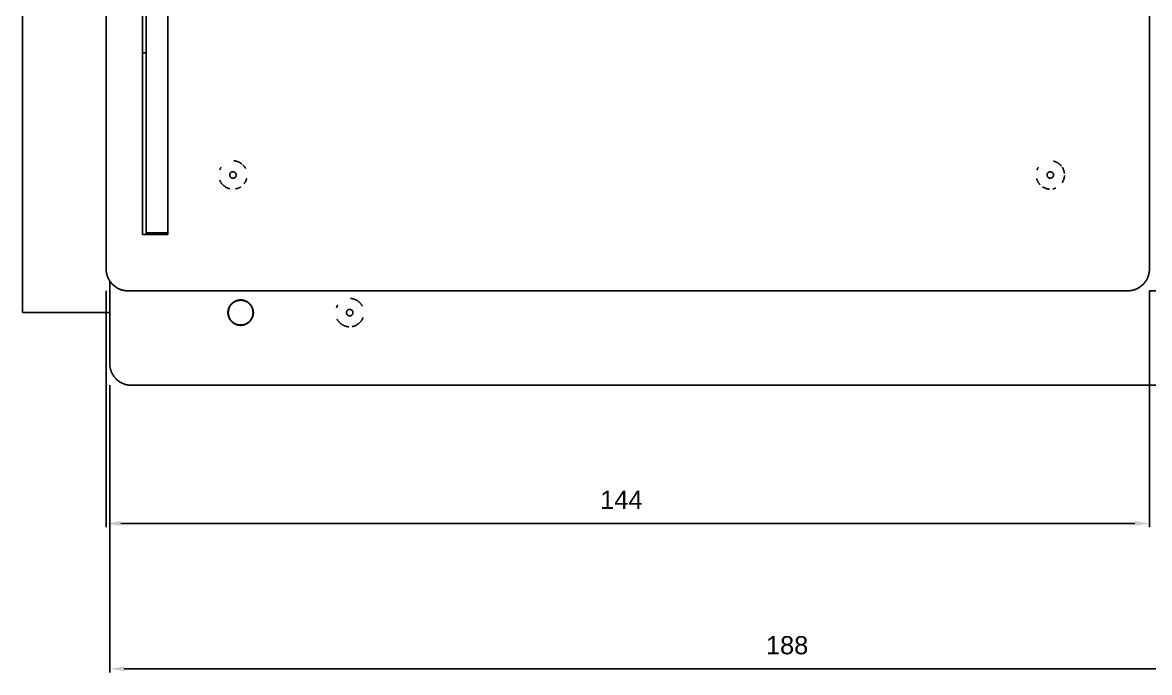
# Model space of a CAD drawing. Extents: x 623 to 1150, y 6 to 775.
# Drawn here: x 885 to 1040, y 129 to 218.4 of the extents above; entities that cross this region are included whole.
import ezdxf

# ---------------------------------------------------------------- set-up
doc = ezdxf.new("R2010")
doc.units = 0
doc.layers.get('DEFPOINTS').update_dxf_attribs({"linetype": 'CONTINUOUS'})
doc.layers.add('DEFAULT', color=7, linetype='CONTINUOUS')
doc.layers.add('DIMENSIONES', color=7, linetype='CONTINUOUS')
doc.styles.add('HELVETICA_LIGHT', font='txt')
doc.dimstyles.new('DEFAULT', dxfattribs={"dimtxt": 2.5, "dimasz": 2, "dimexe": 0.5, "dimexo": 3, "dimgap": 2, "dimtad": 1, "dimtoh": 1, "dimzin": 1, "dimcen": 0.5, "dimazin": 3, "dimtfac": 1, "dimtix": 1, "dimtmove": 0, "dimatfit": 3})

# ---------------------------------------------------------------- blocks, each defined once
blk = doc.blocks.new('*D3')
at = {"layer": 'DEFAULT', "color": 0}
for p, q in [((897, 168.5), (897, 129)), ((1085, 168.5), (1085, 129)), ((899, 129.5), (1083, 129.5))]:
    blk.add_line(p, q, dxfattribs=at)
for points in [[(899, 129.83), (899, 129.17), (897, 129.5)], [(1083, 129.17), (1083, 129.83), (1085, 129.5)]]:
    blk.add_solid(points, dxfattribs=at)
at = {"layer": 'DEFPOINTS', "color": 0}
for p in [(897, 171.5), (1085, 171.5), (1085, 129.5)]:
    blk.add_point(p, dxfattribs=at)
at = {"layer": 'DEFAULT', "color": 0, "linetype": 'CONTINUOUS', "style": 'HELVETICA_LIGHT'}
blk.add_text('188', height=2.5, dxfattribs=at).set_placement((987.25, 131.5))
blk = doc.blocks.new('*D5')
at = {"layer": 'DEFAULT', "color": 0}
for p, q in [((1040.01, 325.5), (1129.51, 325.5)), ((1129.01, 183.5), (1129.01, 323.5)), ((1040.01, 181.5), (1129.51, 181.5))]:
    blk.add_line(p, q, dxfattribs=at)
for points in [[(1129.34, 323.5), (1128.67, 323.5), (1129.01, 325.5)], [(1128.67, 183.5), (1129.34, 183.5), (1129.01, 181.5)]]:
    blk.add_solid(points, dxfattribs=at)
at = {"layer": 'DEFPOINTS', "color": 0}
for p in [(1037.01, 325.5), (1129.01, 325.5), (1037.01, 181.5)]:
    blk.add_point(p, dxfattribs=at)
at = {"layer": 'DEFAULT', "color": 0, "linetype": 'CONTINUOUS', "style": 'HELVETICA_LIGHT'}
blk.add_text('144', height=2.5, rotation=90, dxfattribs=at).set_placement((1127.01, 249.69))
blk = doc.blocks.new('*D8')
at = {"layer": 'DEFAULT', "color": 0}
for p, q in [((896.51, 181.5), (896.51, 149)), ((1040.01, 181.5), (1040.01, 149)), ((898.51, 149.5), (1038.01, 149.5))]:
    blk.add_line(p, q, dxfattribs=at)
for points in [[(898.51, 149.83), (898.51, 149.17), (896.51, 149.5)], [(1038.01, 149.17), (1038.01, 149.83), (1040.01, 149.5)]]:
    blk.add_solid(points, dxfattribs=at)
at = {"layer": 'DEFPOINTS', "color": 0}
for p in [(896.51, 184.5), (1040.01, 184.5), (1040.01, 149.5)]:
    blk.add_point(p, dxfattribs=at)
at = {"layer": 'DEFAULT', "color": 0, "linetype": 'CONTINUOUS', "style": 'HELVETICA_LIGHT'}
blk.add_text('144', height=2.5, dxfattribs=at).set_placement((964.45, 151.5))

msp = doc.modelspace()

# ---------------------------------------------------------------- linework, layer by layer
at = {"layer": 'DIMENSIONES'}
for points in [[(896.505, 322.5), (896.505, 184.5)], [(901.505, 189.25), (901.505, 317.75)], [(885.003, 223.5), (885.003, 178.5)], [(902.003, 223.5), (902.003, 189.5)], [(905.003, 223.5), (905.003, 189.5)], [(1040.005, 184.5), (1040.005, 220.504)], [(902.003, 214.246), (901.503, 214.246)], [(912.312, 198.506), (912.286, 198.465), (912.261, 198.423), (912.236, 198.38), (912.213, 198.336), (912.191, 198.292), (912.17, 198.248), (912.15, 198.203), (912.132, 198.157)], [(912.313, 198.506), (912.287, 198.466), (912.262, 198.424), (912.239, 198.383), (912.216, 198.34)], [(915.186, 198.944), (915.156, 198.967), (915.126, 198.991), (915.096, 199.014), (915.064, 199.036), (915.033, 199.058), (915.001, 199.079), (914.968, 199.099), (914.935, 199.119), (914.902, 199.138), (914.868, 199.157), (914.834, 199.175), (914.799, 199.192), (914.764, 199.209), (914.728, 199.225), (914.693, 199.24), (914.657, 199.255), (914.62, 199.269), (914.584, 199.282), (914.547, 199.294), (914.51, 199.306), (914.473, 199.317), (914.436, 199.327), (914.398, 199.336), (914.36, 199.345), (914.323, 199.352), (914.285, 199.36), (914.247, 199.366), (914.209, 199.371), (914.171, 199.376), (914.133, 199.38), (914.095, 199.384), (914.057, 199.386)], [(915.459, 198.669), (915.427, 198.708), (915.394, 198.746), (915.359, 198.783), (915.324, 198.819), (915.324, 198.819)], [(915.687, 198.315), (915.663, 198.362), (915.637, 198.408), (915.61, 198.453), (915.582, 198.498), (915.553, 198.542), (915.523, 198.585), (915.491, 198.627), (915.458, 198.669)], [(1024.748, 198.523), (1024.715, 198.473), (1024.685, 198.423), (1024.656, 198.371), (1024.628, 198.318), (1024.602, 198.265), (1024.578, 198.211), (1024.555, 198.156), (1024.534, 198.101)], [(1027.748, 198.818), (1027.699, 198.865), (1027.649, 198.91), (1027.597, 198.954), (1027.544, 198.996), (1027.516, 199.016), (1027.489, 199.036), (1027.461, 199.055), (1027.432, 199.074), (1027.403, 199.092), (1027.374, 199.11), (1027.345, 199.128), (1027.315, 199.144), (1027.285, 199.161), (1027.255, 199.177), (1027.224, 199.192), (1027.193, 199.207), (1027.162, 199.221), (1027.131, 199.234), (1027.099, 199.247), (1027.068, 199.26), (1027.004, 199.283), (1026.94, 199.304), (1026.875, 199.323), (1026.809, 199.339)], [(1027.883, 198.669), (1027.851, 198.708), (1027.818, 198.746), (1027.783, 198.783), (1027.748, 198.819), (1027.748, 198.819)], [(1028.309, 197.634), (1028.302, 197.692), (1028.294, 197.749), (1028.284, 197.806), (1028.272, 197.864), (1028.258, 197.921), (1028.243, 197.977), (1028.226, 198.033), (1028.207, 198.089), (1028.187, 198.144), (1028.165, 198.198), (1028.141, 198.252), (1028.116, 198.305), (1028.09, 198.357), (1028.061, 198.408), (1028.032, 198.458), (1028.001, 198.506)], [(1028.001, 198.506), (1028.027, 198.465), (1028.053, 198.422), (1028.077, 198.379), (1028.101, 198.335)], [(915.577, 196.372), (915.599, 196.407), (915.62, 196.442), (915.641, 196.478), (915.661, 196.514), (915.68, 196.55), (915.698, 196.587), (915.716, 196.624), (915.733, 196.662), (915.749, 196.7), (915.764, 196.738), (915.779, 196.777), (915.792, 196.816), (915.805, 196.855), (915.817, 196.895), (915.828, 196.934), (915.838, 196.974)], [(1024.478, 196.962), (1024.492, 196.911), (1024.507, 196.86), (1024.523, 196.81), (1024.541, 196.76), (1024.56, 196.711), (1024.58, 196.662), (1024.602, 196.613), (1024.625, 196.565), (1024.65, 196.518), (1024.676, 196.472), (1024.703, 196.426), (1024.731, 196.381), (1024.76, 196.337), (1024.791, 196.294), (1024.822, 196.252), (1024.855, 196.21)], [(1027.99, 196.356), (1028.026, 196.412), (1028.06, 196.469), (1028.092, 196.528), (1028.123, 196.588), (1028.151, 196.649), (1028.177, 196.711), (1028.202, 196.774), (1028.224, 196.838), (1028.243, 196.903), (1028.261, 196.968), (1028.276, 197.034), (1028.289, 197.1), (1028.299, 197.167), (1028.308, 197.233), (1028.314, 197.3), (1028.317, 197.366)], [(912.122, 196.745), (912.136, 196.709), (912.151, 196.674), (912.167, 196.638), (912.183, 196.603), (912.2, 196.568), (912.218, 196.534), (912.236, 196.499), (912.255, 196.466), (912.275, 196.432), (912.295, 196.399), (912.316, 196.366), (912.338, 196.334), (912.36, 196.303), (912.383, 196.271), (912.407, 196.241), (912.431, 196.21)], [(912.43, 196.21), (912.462, 196.171), (912.496, 196.133), (912.53, 196.096), (912.565, 196.06)], [(912.566, 196.061), (912.614, 196.014), (912.664, 195.969), (912.716, 195.925), (912.769, 195.883), (912.824, 195.843), (912.852, 195.824), (912.881, 195.805), (912.91, 195.787), (912.939, 195.769), (912.968, 195.752), (912.998, 195.735), (913.028, 195.718), (913.058, 195.703), (913.089, 195.687), (913.119, 195.673), (913.15, 195.659), (913.182, 195.645), (913.245, 195.619), (913.308, 195.596), (913.373, 195.575), (913.438, 195.557), (913.503, 195.54)], [(914.289, 195.52), (914.337, 195.529), (914.385, 195.54), (914.432, 195.551), (914.479, 195.564), (914.526, 195.578), (914.573, 195.593), (914.619, 195.61), (914.665, 195.627), (914.71, 195.646), (914.755, 195.666), (914.8, 195.687), (914.843, 195.709), (914.886, 195.732), (914.929, 195.756), (914.971, 195.781), (915.012, 195.807)], [(914.844, 195.71), (914.887, 195.733), (914.929, 195.757), (914.971, 195.782), (915.012, 195.807)], [(915.459, 196.21), (915.49, 196.249), (915.52, 196.29), (915.549, 196.331), (915.577, 196.372)], [(1024.854, 196.21), (1024.886, 196.171), (1024.919, 196.133), (1024.954, 196.096), (1024.989, 196.06)], [(1025.302, 195.807), (1025.355, 195.774), (1025.409, 195.742), (1025.465, 195.711), (1025.522, 195.683), (1025.58, 195.656), (1025.638, 195.631), (1025.698, 195.608), (1025.758, 195.587), (1025.819, 195.568), (1025.881, 195.551), (1025.943, 195.537), (1026.005, 195.524), (1026.068, 195.513), (1026.13, 195.504), (1026.193, 195.497), (1026.256, 195.493)], [(1025.302, 195.807), (1025.342, 195.782), (1025.382, 195.758), (1025.423, 195.735), (1025.465, 195.712)], [(1026.713, 195.52), (1026.764, 195.53), (1026.813, 195.541), (1026.863, 195.553), (1026.912, 195.567), (1026.961, 195.582), (1027.01, 195.598), (1027.058, 195.615), (1027.105, 195.634)], [(905.004, 189.25), (901.505, 189.25)], [(902.003, 189.5), (905.003, 189.5)], [(902.003, 189.5), (902.003, 189.25)], [(905.005, 189.5), (905.005, 189.25)], [(896.505, 184.5), (896.506, 184.433), (896.508, 184.366), (896.512, 184.299), (896.517, 184.23), (896.524, 184.162), (896.533, 184.093), (896.543, 184.024), (896.555, 183.954), (896.569, 183.884), (896.585, 183.814), (896.602, 183.745), (896.621, 183.675), (896.642, 183.605), (896.665, 183.535), (896.689, 183.465), (896.716, 183.396), (896.744, 183.327), (896.775, 183.258), (896.807, 183.19), (896.84, 183.122), (896.876, 183.055), (896.914, 182.989), (896.953, 182.923), (896.994, 182.858), (897.037, 182.795), (897.082, 182.732), (897.128, 182.67), (897.176, 182.609), (897.226, 182.55), (897.277, 182.491), (897.33, 182.434), (897.384, 182.379), (897.44, 182.324), (897.497, 182.272), (897.555, 182.221), (897.614, 182.171), (897.675, 182.123), (897.737, 182.077), (897.8, 182.032), (897.864, 181.989), (897.928, 181.948), (897.994, 181.908), (898.06, 181.871), (898.127, 181.835), (898.195, 181.801), (898.263, 181.769), (898.332, 181.739), (898.401, 181.711), (898.47, 181.684), (898.54, 181.66), (898.61, 181.637), (898.68, 181.616), (898.75, 181.597), (898.82, 181.579), (898.89, 181.564), (898.959, 181.55), (899.029, 181.538), (899.098, 181.528), (899.167, 181.519), (899.236, 181.512), (899.304, 181.507), (899.372, 181.503), (899.439, 181.501), (899.505, 181.5)], [(1037.005, 181.5), (1037.072, 181.501), (1037.139, 181.503), (1037.207, 181.507), (1037.275, 181.512), (1037.343, 181.519), (1037.412, 181.528), (1037.482, 181.538), (1037.551, 181.55), (1037.621, 181.564), (1037.691, 181.579), (1037.761, 181.597), (1037.831, 181.616), (1037.901, 181.637), (1037.971, 181.66), (1038.04, 181.684), (1038.11, 181.711), (1038.179, 181.739), (1038.247, 181.769), (1038.316, 181.801), (1038.383, 181.835), (1038.45, 181.871), (1038.517, 181.908), (1038.582, 181.948), (1038.647, 181.989), (1038.711, 182.032), (1038.774, 182.077), (1038.836, 182.123), (1038.896, 182.171), (1038.956, 182.221), (1039.014, 182.272), (1039.071, 182.324), (1039.127, 182.379), (1039.181, 182.434), (1039.234, 182.491), (1039.285, 182.55), (1039.334, 182.609), (1039.382, 182.67), (1039.429, 182.732), (1039.473, 182.795), (1039.516, 182.858), (1039.557, 182.923), (1039.597, 182.989), (1039.634, 183.055), (1039.67, 183.122), (1039.704, 183.19), (1039.736, 183.258), (1039.766, 183.327), (1039.795, 183.396), (1039.821, 183.465), (1039.846, 183.535), (1039.869, 183.605), (1039.89, 183.675), (1039.909, 183.745), (1039.926, 183.814), (1039.941, 183.884), (1039.955, 183.954), (1039.967, 184.024), (1039.978, 184.093), (1039.986, 184.162), (1039.993, 184.23), (1039.999, 184.299), (1040.002, 184.366), (1040.005, 184.433), (1040.005, 184.5)], [(897.003, 182.846), (897.003, 171.5)], [(899.505, 181.5), (1037.005, 181.5)], [(931.382, 179.879), (931.35, 179.909), (931.319, 179.939), (931.286, 179.968), (931.253, 179.997), (931.218, 180.025), (931.184, 180.052), (931.148, 180.078), (931.112, 180.104), (931.075, 180.129), (931.037, 180.153), (930.999, 180.176), (930.961, 180.198), (930.921, 180.22), (930.882, 180.241), (930.841, 180.26), (930.801, 180.279), (930.76, 180.297), (930.718, 180.314), (930.676, 180.33), (930.634, 180.345), (930.592, 180.359), (930.549, 180.372), (930.506, 180.384), (930.463, 180.395), (930.42, 180.405), (930.376, 180.414), (930.333, 180.422), (930.289, 180.429), (930.246, 180.435), (930.202, 180.44), (930.159, 180.444), (930.115, 180.447)], [(931.517, 179.729), (931.485, 179.768), (931.452, 179.806), (931.417, 179.843), (931.382, 179.88), (931.382, 179.88)], [(885.003, 178.5), (897.003, 178.5)], [(928.373, 179.571), (928.342, 179.523), (928.313, 179.473), (928.285, 179.423), (928.259, 179.372), (928.234, 179.32), (928.21, 179.268), (928.188, 179.215), (928.168, 179.161)], [(931.745, 179.376), (931.721, 179.422), (931.695, 179.468), (931.668, 179.514), (931.64, 179.559), (931.611, 179.602), (931.581, 179.646), (931.549, 179.688), (931.516, 179.729)], [(928.26, 177.624), (928.285, 177.577), (928.31, 177.531), (928.337, 177.486), (928.365, 177.441), (928.394, 177.397), (928.425, 177.354), (928.456, 177.312), (928.489, 177.271)], [(928.488, 177.27), (928.52, 177.231), (928.554, 177.193), (928.588, 177.156), (928.623, 177.12)], [(928.624, 177.121), (928.655, 177.091), (928.687, 177.061), (928.719, 177.032), (928.753, 177.003), (928.787, 176.975), (928.822, 176.948), (928.857, 176.922), (928.894, 176.896), (928.93, 176.871), (928.968, 176.847), (929.006, 176.824), (929.045, 176.801), (929.084, 176.78), (929.124, 176.759), (929.164, 176.739), (929.205, 176.721), (929.246, 176.703), (929.287, 176.686), (929.329, 176.67), (929.371, 176.655), (929.414, 176.641), (929.456, 176.628), (929.499, 176.616), (929.543, 176.605), (929.586, 176.595), (929.629, 176.586), (929.673, 176.578), (929.716, 176.571), (929.76, 176.565), (929.803, 176.56), (929.847, 176.556), (929.89, 176.553)], [(930.347, 176.581), (930.407, 176.592), (930.468, 176.606), (930.528, 176.622), (930.588, 176.64), (930.647, 176.66), (930.707, 176.681), (930.766, 176.705), (930.824, 176.731), (930.882, 176.76), (930.939, 176.79), (930.996, 176.822), (931.051, 176.856), (931.105, 176.892), (931.158, 176.929), (931.21, 176.969), (931.261, 177.01), (931.31, 177.053), (931.358, 177.098), (931.404, 177.144), (931.448, 177.191), (931.491, 177.24), (931.532, 177.29), (931.571, 177.342), (931.609, 177.394), (931.644, 177.447), (931.678, 177.501), (931.709, 177.556), (931.739, 177.612), (931.766, 177.668), (931.792, 177.725), (931.816, 177.782), (931.837, 177.839)], [(897.003, 171.5), (897.003, 171.433), (897.006, 171.366), (897.009, 171.298), (897.015, 171.23), (897.022, 171.162), (897.03, 171.093), (897.041, 171.024), (897.053, 170.954), (897.067, 170.884), (897.082, 170.814), (897.099, 170.744), (897.118, 170.674), (897.139, 170.604), (897.162, 170.535), (897.187, 170.465), (897.213, 170.396), (897.242, 170.327), (897.272, 170.258), (897.304, 170.19), (897.338, 170.122), (897.374, 170.055), (897.411, 169.989), (897.451, 169.923), (897.492, 169.858), (897.535, 169.794), (897.579, 169.732), (897.626, 169.67), (897.674, 169.609), (897.723, 169.549), (897.774, 169.491), (897.827, 169.434), (897.881, 169.379), (897.937, 169.324), (897.994, 169.272), (898.052, 169.22), (898.112, 169.171), (898.172, 169.123), (898.234, 169.076), (898.297, 169.032), (898.361, 168.989), (898.426, 168.948), (898.491, 168.908), (898.558, 168.871), (898.625, 168.835), (898.692, 168.801), (898.761, 168.769), (898.829, 168.739), (898.898, 168.711), (898.968, 168.684), (899.037, 168.659), (899.107, 168.637), (899.177, 168.616), (899.247, 168.597), (899.317, 168.579), (899.387, 168.564), (899.457, 168.55), (899.526, 168.538), (899.596, 168.528), (899.665, 168.519), (899.733, 168.512), (899.801, 168.507), (899.869, 168.503), (899.936, 168.501), (900.003, 168.5)], [(900.003, 168.5), (1082.003, 168.5)]]:
    msp.add_lwpolyline(points, dxfattribs=at)
for points in [[(913.945, 197.889), (913.935, 197.889), (913.925, 197.889), (913.914, 197.888), (913.904, 197.888), (913.894, 197.887), (913.884, 197.885), (913.873, 197.884), (913.863, 197.882), (913.852, 197.88), (913.842, 197.878), (913.831, 197.875), (913.821, 197.872), (913.81, 197.869), (913.8, 197.866), (913.789, 197.862), (913.779, 197.858), (913.769, 197.854), (913.758, 197.849), (913.748, 197.844), (913.738, 197.839), (913.728, 197.834), (913.718, 197.828), (913.708, 197.822), (913.698, 197.816), (913.689, 197.81), (913.679, 197.803), (913.67, 197.796), (913.661, 197.789), (913.652, 197.781), (913.643, 197.774), (913.635, 197.766), (913.626, 197.758), (913.618, 197.749), (913.61, 197.741), (913.603, 197.732), (913.595, 197.723), (913.588, 197.714), (913.581, 197.705), (913.574, 197.695), (913.568, 197.686), (913.562, 197.676), (913.556, 197.666), (913.55, 197.656), (913.545, 197.646), (913.54, 197.636), (913.535, 197.626), (913.53, 197.616), (913.526, 197.605), (913.522, 197.595), (913.518, 197.584), (913.515, 197.574), (913.512, 197.563), (913.509, 197.553), (913.506, 197.542), (913.504, 197.532), (913.502, 197.521), (913.5, 197.511), (913.499, 197.501), (913.497, 197.49), (913.496, 197.48), (913.495, 197.47), (913.495, 197.46), (913.494, 197.449), (913.494, 197.439), (913.494, 197.429), (913.495, 197.419), (913.495, 197.409), (913.496, 197.399), (913.497, 197.389), (913.499, 197.378), (913.5, 197.368), (913.502, 197.358), (913.504, 197.347), (913.506, 197.337), (913.509, 197.326), (913.512, 197.316), (913.515, 197.305), (913.518, 197.295), (913.522, 197.284), (913.526, 197.274), (913.53, 197.263), (913.535, 197.253), (913.54, 197.243), (913.545, 197.233), (913.55, 197.223), (913.556, 197.213), (913.561, 197.203), (913.568, 197.193), (913.574, 197.184), (913.581, 197.174), (913.588, 197.165), (913.595, 197.156), (913.602, 197.147), (913.61, 197.138), (913.618, 197.129), (913.626, 197.121), (913.634, 197.113), (913.643, 197.105), (913.652, 197.097), (913.661, 197.09), (913.67, 197.083), (913.679, 197.076), (913.688, 197.069), (913.698, 197.063), (913.708, 197.056), (913.718, 197.051), (913.728, 197.045), (913.738, 197.04), (913.748, 197.034), (913.758, 197.03), (913.768, 197.025), (913.779, 197.021), (913.789, 197.017), (913.8, 197.013), (913.81, 197.01), (913.821, 197.007), (913.831, 197.004), (913.842, 197.001), (913.852, 196.999), (913.862, 196.997), (913.873, 196.995), (913.883, 196.993), (913.894, 196.992), (913.904, 196.991), (913.914, 196.99), (913.924, 196.99), (913.934, 196.989), (913.944, 196.989), (913.954, 196.989), (913.964, 196.99), (913.975, 196.99), (913.985, 196.991), (913.995, 196.992), (914.005, 196.993), (914.016, 196.995), (914.026, 196.997), (914.037, 196.999), (914.047, 197.001), (914.058, 197.004), (914.068, 197.006), (914.079, 197.01), (914.089, 197.013), (914.1, 197.017), (914.11, 197.021), (914.12, 197.025), (914.131, 197.029), (914.141, 197.034), (914.151, 197.039), (914.161, 197.045), (914.171, 197.05), (914.181, 197.056), (914.191, 197.062), (914.2, 197.069), (914.21, 197.076), (914.219, 197.083), (914.228, 197.09), (914.237, 197.097), (914.246, 197.105), (914.254, 197.113), (914.263, 197.121), (914.271, 197.129), (914.279, 197.138), (914.286, 197.147), (914.294, 197.155), (914.301, 197.165), (914.308, 197.174), (914.315, 197.183), (914.321, 197.193), (914.327, 197.203), (914.333, 197.212), (914.339, 197.222), (914.344, 197.232), (914.349, 197.243), (914.354, 197.253), (914.359, 197.263), (914.363, 197.273), (914.367, 197.284), (914.371, 197.294), (914.374, 197.305), (914.377, 197.315), (914.38, 197.326), (914.383, 197.336), (914.385, 197.347), (914.387, 197.357), (914.389, 197.368), (914.39, 197.378), (914.392, 197.388), (914.393, 197.399), (914.394, 197.409), (914.394, 197.419), (914.395, 197.429), (914.395, 197.439), (914.395, 197.449), (914.394, 197.459), (914.394, 197.469), (914.393, 197.48), (914.392, 197.49), (914.391, 197.5), (914.389, 197.511), (914.387, 197.521), (914.385, 197.532), (914.383, 197.542), (914.38, 197.553), (914.377, 197.563), (914.374, 197.574), (914.371, 197.584), (914.367, 197.594), (914.363, 197.605), (914.359, 197.615), (914.354, 197.626), (914.35, 197.636), (914.344, 197.646), (914.339, 197.656), (914.333, 197.666), (914.328, 197.676), (914.321, 197.685), (914.315, 197.695), (914.308, 197.705), (914.301, 197.714), (914.294, 197.723), (914.287, 197.732), (914.279, 197.741), (914.271, 197.749), (914.263, 197.757), (914.255, 197.766), (914.246, 197.774), (914.237, 197.781), (914.228, 197.789), (914.219, 197.796), (914.21, 197.803), (914.201, 197.81), (914.191, 197.816), (914.181, 197.822), (914.171, 197.828), (914.161, 197.834), (914.151, 197.839), (914.141, 197.844), (914.131, 197.849), (914.121, 197.854), (914.11, 197.858), (914.1, 197.862), (914.089, 197.865), (914.079, 197.869), (914.069, 197.872), (914.058, 197.875), (914.048, 197.877), (914.037, 197.88), (914.027, 197.882), (914.016, 197.884), (914.006, 197.885), (913.995, 197.887), (913.985, 197.888), (913.975, 197.888), (913.965, 197.889), (913.955, 197.889)], [(1026.369, 197.889), (1026.359, 197.889), (1026.349, 197.889), (1026.338, 197.888), (1026.328, 197.888), (1026.318, 197.887), (1026.308, 197.885), (1026.297, 197.884), (1026.287, 197.882), (1026.276, 197.88), (1026.266, 197.878), (1026.255, 197.875), (1026.245, 197.872), (1026.234, 197.869), (1026.224, 197.866), (1026.213, 197.862), (1026.203, 197.858), (1026.193, 197.854), (1026.182, 197.849), (1026.172, 197.844), (1026.162, 197.839), (1026.152, 197.834), (1026.142, 197.828), (1026.132, 197.822), (1026.122, 197.816), (1026.113, 197.81), (1026.103, 197.803), (1026.094, 197.796), (1026.085, 197.789), (1026.076, 197.781), (1026.067, 197.774), (1026.059, 197.766), (1026.05, 197.758), (1026.042, 197.749), (1026.034, 197.741), (1026.027, 197.732), (1026.019, 197.723), (1026.012, 197.714), (1026.005, 197.705), (1025.998, 197.695), (1025.992, 197.686), (1025.986, 197.676), (1025.98, 197.666), (1025.974, 197.656), (1025.969, 197.646), (1025.964, 197.636), (1025.959, 197.626), (1025.954, 197.616), (1025.95, 197.605), (1025.946, 197.595), (1025.942, 197.584), (1025.939, 197.574), (1025.936, 197.563), (1025.933, 197.553), (1025.93, 197.542), (1025.928, 197.532), (1025.926, 197.521), (1025.924, 197.511), (1025.923, 197.501), (1025.921, 197.49), (1025.92, 197.48), (1025.919, 197.47), (1025.919, 197.46), (1025.918, 197.449), (1025.918, 197.439), (1025.918, 197.429), (1025.919, 197.419), (1025.919, 197.409), (1025.92, 197.399), (1025.921, 197.389), (1025.923, 197.378), (1025.924, 197.368), (1025.926, 197.358), (1025.928, 197.347), (1025.93, 197.337), (1025.933, 197.326), (1025.936, 197.316), (1025.939, 197.305), (1025.942, 197.295), (1025.946, 197.284), (1025.95, 197.274), (1025.954, 197.263), (1025.959, 197.253), (1025.963, 197.243), (1025.969, 197.233), (1025.974, 197.223), (1025.98, 197.213), (1025.985, 197.203), (1025.992, 197.193), (1025.998, 197.184), (1026.005, 197.174), (1026.012, 197.165), (1026.019, 197.156), (1026.026, 197.147), (1026.034, 197.138), (1026.042, 197.129), (1026.05, 197.121), (1026.058, 197.113), (1026.067, 197.105), (1026.076, 197.097), (1026.085, 197.09), (1026.094, 197.083), (1026.103, 197.076), (1026.112, 197.069), (1026.122, 197.063), (1026.132, 197.056), (1026.142, 197.051), (1026.152, 197.045), (1026.162, 197.04), (1026.172, 197.034), (1026.182, 197.03), (1026.192, 197.025), (1026.203, 197.021), (1026.213, 197.017), (1026.224, 197.013), (1026.234, 197.01), (1026.244, 197.007), (1026.255, 197.004), (1026.265, 197.001), (1026.276, 196.999), (1026.286, 196.997), (1026.297, 196.995), (1026.307, 196.993), (1026.318, 196.992), (1026.328, 196.991), (1026.338, 196.99), (1026.348, 196.99), (1026.358, 196.989), (1026.368, 196.989), (1026.378, 196.989), (1026.388, 196.99), (1026.399, 196.99), (1026.409, 196.991), (1026.419, 196.992), (1026.429, 196.993), (1026.44, 196.995), (1026.45, 196.997), (1026.461, 196.999), (1026.471, 197.001), (1026.482, 197.004), (1026.492, 197.006), (1026.503, 197.01), (1026.513, 197.013), (1026.524, 197.017), (1026.534, 197.021), (1026.544, 197.025), (1026.555, 197.029), (1026.565, 197.034), (1026.575, 197.039), (1026.585, 197.045), (1026.595, 197.05), (1026.605, 197.056), (1026.615, 197.062), (1026.624, 197.069), (1026.634, 197.076), (1026.643, 197.083), (1026.652, 197.09), (1026.661, 197.097), (1026.67, 197.105), (1026.678, 197.113), (1026.687, 197.121), (1026.695, 197.129), (1026.703, 197.138), (1026.71, 197.147), (1026.718, 197.155), (1026.725, 197.165), (1026.732, 197.174), (1026.739, 197.183), (1026.745, 197.193), (1026.751, 197.203), (1026.757, 197.212), (1026.763, 197.222), (1026.768, 197.232), (1026.773, 197.243), (1026.778, 197.253), (1026.783, 197.263), (1026.787, 197.273), (1026.791, 197.284), (1026.795, 197.294), (1026.798, 197.305), (1026.801, 197.315), (1026.804, 197.326), (1026.807, 197.336), (1026.809, 197.347), (1026.811, 197.357), (1026.813, 197.368), (1026.814, 197.378), (1026.816, 197.388), (1026.817, 197.399), (1026.818, 197.409), (1026.818, 197.419), (1026.819, 197.429), (1026.819, 197.439), (1026.819, 197.449), (1026.818, 197.459), (1026.818, 197.469), (1026.817, 197.48), (1026.816, 197.49), (1026.814, 197.5), (1026.813, 197.511), (1026.811, 197.521), (1026.809, 197.532), (1026.807, 197.542), (1026.804, 197.553), (1026.801, 197.563), (1026.798, 197.574), (1026.795, 197.584), (1026.791, 197.594), (1026.787, 197.605), (1026.783, 197.615), (1026.778, 197.626), (1026.774, 197.636), (1026.768, 197.646), (1026.763, 197.656), (1026.757, 197.666), (1026.752, 197.676), (1026.745, 197.685), (1026.739, 197.695), (1026.732, 197.705), (1026.725, 197.714), (1026.718, 197.723), (1026.711, 197.732), (1026.703, 197.741), (1026.695, 197.749), (1026.687, 197.757), (1026.679, 197.766), (1026.67, 197.774), (1026.661, 197.781), (1026.652, 197.789), (1026.643, 197.796), (1026.634, 197.803), (1026.625, 197.81), (1026.615, 197.816), (1026.605, 197.822), (1026.595, 197.828), (1026.585, 197.834), (1026.575, 197.839), (1026.565, 197.844), (1026.555, 197.849), (1026.545, 197.854), (1026.534, 197.858), (1026.524, 197.862), (1026.513, 197.865), (1026.503, 197.869), (1026.493, 197.872), (1026.482, 197.875), (1026.472, 197.877), (1026.461, 197.88), (1026.451, 197.882), (1026.44, 197.884), (1026.43, 197.885), (1026.419, 197.887), (1026.409, 197.888), (1026.399, 197.888), (1026.389, 197.889), (1026.379, 197.889)], [(915.003, 180.25), (915.042, 180.249), (915.081, 180.248), (915.12, 180.246), (915.16, 180.243), (915.2, 180.239), (915.24, 180.234), (915.281, 180.228), (915.321, 180.221), (915.362, 180.213), (915.403, 180.204), (915.443, 180.194), (915.484, 180.182), (915.525, 180.17), (915.566, 180.157), (915.606, 180.142), (915.647, 180.127), (915.687, 180.11), (915.727, 180.093), (915.767, 180.074), (915.806, 180.054), (915.846, 180.034), (915.884, 180.012), (915.923, 179.989), (915.96, 179.965), (915.998, 179.94), (916.034, 179.914), (916.07, 179.887), (916.106, 179.859), (916.14, 179.83), (916.174, 179.8), (916.208, 179.769), (916.24, 179.737), (916.272, 179.705), (916.302, 179.672), (916.332, 179.638), (916.361, 179.603), (916.389, 179.568), (916.416, 179.531), (916.442, 179.495), (916.467, 179.458), (916.491, 179.42), (916.514, 179.381), (916.536, 179.343), (916.557, 179.304), (916.577, 179.264), (916.596, 179.224), (916.613, 179.184), (916.63, 179.144), (916.645, 179.104), (916.66, 179.063), (916.673, 179.022), (916.685, 178.981), (916.696, 178.941), (916.706, 178.9), (916.715, 178.859), (916.723, 178.818), (916.73, 178.778), (916.736, 178.737), (916.742, 178.697), (916.746, 178.657), (916.749, 178.617), (916.751, 178.578), (916.752, 178.539), (916.753, 178.5), (916.752, 178.461), (916.751, 178.422), (916.749, 178.382), (916.746, 178.343), (916.742, 178.303), (916.736, 178.262), (916.73, 178.222), (916.723, 178.181), (916.715, 178.141), (916.706, 178.1), (916.696, 178.059), (916.685, 178.018), (916.673, 177.978), (916.66, 177.937), (916.645, 177.896), (916.63, 177.856), (916.613, 177.815), (916.596, 177.775), (916.577, 177.736), (916.557, 177.696), (916.536, 177.657), (916.514, 177.618), (916.491, 177.58), (916.467, 177.542), (916.442, 177.505), (916.416, 177.468), (916.389, 177.432), (916.361, 177.397), (916.332, 177.362), (916.302, 177.328), (916.272, 177.295), (916.24, 177.262), (916.208, 177.231), (916.174, 177.2), (916.14, 177.17), (916.106, 177.141), (916.07, 177.113), (916.034, 177.086), (915.998, 177.06), (915.96, 177.035), (915.923, 177.011), (915.884, 176.988), (915.846, 176.966), (915.806, 176.945), (915.767, 176.926), (915.727, 176.907), (915.687, 176.889), (915.647, 176.873), (915.606, 176.857), (915.566, 176.843), (915.525, 176.83), (915.484, 176.817), (915.443, 176.806), (915.403, 176.796), (915.362, 176.787), (915.321, 176.779), (915.281, 176.772), (915.24, 176.766), (915.2, 176.761), (915.16, 176.757), (915.12, 176.754), (915.081, 176.752), (915.042, 176.75), (915.003, 176.75), (914.964, 176.75), (914.925, 176.752), (914.885, 176.754), (914.845, 176.757), (914.805, 176.761), (914.765, 176.766), (914.725, 176.772), (914.684, 176.779), (914.644, 176.787), (914.603, 176.796), (914.562, 176.806), (914.521, 176.817), (914.48, 176.83), (914.44, 176.843), (914.399, 176.857), (914.359, 176.873), (914.318, 176.889), (914.278, 176.907), (914.238, 176.926), (914.199, 176.945), (914.16, 176.966), (914.121, 176.988), (914.083, 177.011), (914.045, 177.035), (914.008, 177.06), (913.971, 177.086), (913.935, 177.113), (913.9, 177.141), (913.865, 177.17), (913.831, 177.2), (913.798, 177.231), (913.765, 177.262), (913.734, 177.295), (913.703, 177.328), (913.673, 177.362), (913.644, 177.397), (913.616, 177.432), (913.589, 177.468), (913.563, 177.505), (913.538, 177.542), (913.514, 177.58), (913.491, 177.618), (913.469, 177.657), (913.448, 177.696), (913.428, 177.736), (913.41, 177.775), (913.392, 177.815), (913.376, 177.856), (913.36, 177.896), (913.346, 177.937), (913.332, 177.978), (913.32, 178.018), (913.309, 178.059), (913.299, 178.1), (913.29, 178.141), (913.282, 178.181), (913.275, 178.222), (913.269, 178.262), (913.264, 178.303), (913.26, 178.343), (913.257, 178.382), (913.254, 178.422), (913.253, 178.461), (913.253, 178.5), (913.253, 178.539), (913.254, 178.578), (913.257, 178.617), (913.26, 178.657), (913.264, 178.697), (913.269, 178.737), (913.275, 178.778), (913.282, 178.818), (913.29, 178.859), (913.299, 178.9), (913.309, 178.941), (913.32, 178.981), (913.332, 179.022), (913.346, 179.063), (913.36, 179.104), (913.376, 179.144), (913.392, 179.184), (913.41, 179.224), (913.428, 179.264), (913.448, 179.304), (913.469, 179.343), (913.491, 179.381), (913.514, 179.42), (913.538, 179.458), (913.563, 179.495), (913.589, 179.531), (913.616, 179.568), (913.644, 179.603), (913.673, 179.638), (913.703, 179.672), (913.734, 179.705), (913.765, 179.737), (913.798, 179.769), (913.831, 179.8), (913.865, 179.83), (913.9, 179.859), (913.935, 179.887), (913.971, 179.914), (914.008, 179.94), (914.045, 179.965), (914.083, 179.989), (914.121, 180.012), (914.16, 180.034), (914.199, 180.054), (914.238, 180.074), (914.278, 180.093), (914.318, 180.11), (914.359, 180.127), (914.399, 180.142), (914.44, 180.157), (914.48, 180.17), (914.521, 180.182), (914.562, 180.194), (914.603, 180.204), (914.644, 180.213), (914.684, 180.221), (914.725, 180.228), (914.765, 180.234), (914.805, 180.239), (914.845, 180.243), (914.885, 180.246), (914.925, 180.248), (914.964, 180.249)], [(915.003, 180.2), (914.965, 180.199), (914.927, 180.198), (914.889, 180.196), (914.85, 180.193), (914.811, 180.189), (914.772, 180.184), (914.733, 180.178), (914.693, 180.172), (914.654, 180.164), (914.614, 180.155), (914.575, 180.145), (914.535, 180.134), (914.495, 180.122), (914.456, 180.11), (914.416, 180.096), (914.377, 180.081), (914.338, 180.064), (914.299, 180.047), (914.26, 180.029), (914.222, 180.01), (914.184, 179.99), (914.146, 179.968), (914.109, 179.946), (914.072, 179.923), (914.036, 179.898), (914.001, 179.873), (913.966, 179.847), (913.931, 179.82), (913.897, 179.792), (913.864, 179.763), (913.832, 179.733), (913.801, 179.702), (913.77, 179.67), (913.74, 179.638), (913.711, 179.605), (913.683, 179.571), (913.656, 179.537), (913.629, 179.502), (913.604, 179.466), (913.58, 179.43), (913.556, 179.393), (913.534, 179.356), (913.513, 179.319), (913.493, 179.281), (913.473, 179.242), (913.455, 179.204), (913.438, 179.165), (913.422, 179.126), (913.407, 179.086), (913.393, 179.047), (913.38, 179.007), (913.368, 178.968), (913.357, 178.928), (913.348, 178.888), (913.339, 178.849), (913.331, 178.809), (913.324, 178.77), (913.318, 178.731), (913.313, 178.692), (913.31, 178.653), (913.307, 178.614), (913.304, 178.576), (913.303, 178.538), (913.303, 178.5), (913.303, 178.462), (913.304, 178.424), (913.307, 178.386), (913.31, 178.347), (913.313, 178.308), (913.318, 178.269), (913.324, 178.23), (913.331, 178.191), (913.339, 178.151), (913.348, 178.111), (913.357, 178.072), (913.368, 178.032), (913.38, 177.992), (913.393, 177.953), (913.407, 177.913), (913.422, 177.874), (913.438, 177.835), (913.455, 177.796), (913.473, 177.757), (913.493, 177.719), (913.513, 177.681), (913.534, 177.644), (913.556, 177.606), (913.58, 177.57), (913.604, 177.533), (913.629, 177.498), (913.656, 177.463), (913.683, 177.428), (913.711, 177.395), (913.74, 177.362), (913.77, 177.329), (913.801, 177.298), (913.832, 177.267), (913.864, 177.237), (913.897, 177.208), (913.931, 177.18), (913.966, 177.153), (914.001, 177.127), (914.036, 177.101), (914.072, 177.077), (914.109, 177.054), (914.146, 177.031), (914.184, 177.01), (914.222, 176.99), (914.26, 176.971), (914.299, 176.952), (914.338, 176.935), (914.377, 176.919), (914.416, 176.904), (914.456, 176.89), (914.495, 176.877), (914.535, 176.866), (914.575, 176.855), (914.614, 176.845), (914.654, 176.836), (914.693, 176.828), (914.733, 176.821), (914.772, 176.816), (914.811, 176.811), (914.85, 176.807), (914.889, 176.804), (914.927, 176.802), (914.965, 176.8), (915.003, 176.8), (915.04, 176.8), (915.078, 176.802), (915.117, 176.804), (915.155, 176.807), (915.194, 176.811), (915.233, 176.816), (915.273, 176.821), (915.312, 176.828), (915.352, 176.836), (915.391, 176.845), (915.431, 176.855), (915.47, 176.866), (915.51, 176.877), (915.55, 176.89), (915.589, 176.904), (915.628, 176.919), (915.668, 176.935), (915.706, 176.952), (915.745, 176.971), (915.783, 176.99), (915.821, 177.01), (915.859, 177.031), (915.896, 177.054), (915.933, 177.077), (915.969, 177.101), (916.005, 177.127), (916.04, 177.153), (916.074, 177.18), (916.108, 177.208), (916.141, 177.237), (916.173, 177.267), (916.205, 177.298), (916.235, 177.329), (916.265, 177.362), (916.294, 177.395), (916.322, 177.428), (916.35, 177.463), (916.376, 177.498), (916.401, 177.533), (916.426, 177.57), (916.449, 177.606), (916.471, 177.644), (916.492, 177.681), (916.513, 177.719), (916.532, 177.757), (916.55, 177.796), (916.567, 177.835), (916.583, 177.874), (916.598, 177.913), (916.612, 177.953), (916.625, 177.992), (916.637, 178.032), (916.648, 178.072), (916.658, 178.111), (916.666, 178.151), (916.674, 178.191), (916.681, 178.23), (916.687, 178.269), (916.692, 178.308), (916.696, 178.347), (916.699, 178.386), (916.701, 178.424), (916.702, 178.462), (916.703, 178.5), (916.702, 178.538), (916.701, 178.576), (916.699, 178.614), (916.696, 178.653), (916.692, 178.692), (916.687, 178.731), (916.681, 178.77), (916.674, 178.809), (916.666, 178.849), (916.658, 178.888), (916.648, 178.928), (916.637, 178.968), (916.625, 179.007), (916.612, 179.047), (916.598, 179.086), (916.583, 179.126), (916.567, 179.165), (916.55, 179.204), (916.532, 179.242), (916.513, 179.281), (916.492, 179.319), (916.471, 179.356), (916.449, 179.393), (916.426, 179.43), (916.401, 179.466), (916.376, 179.502), (916.35, 179.537), (916.322, 179.571), (916.294, 179.605), (916.265, 179.638), (916.235, 179.67), (916.205, 179.702), (916.173, 179.733), (916.141, 179.763), (916.108, 179.792), (916.074, 179.82), (916.04, 179.847), (916.005, 179.873), (915.969, 179.898), (915.933, 179.923), (915.896, 179.946), (915.859, 179.968), (915.821, 179.99), (915.783, 180.01), (915.745, 180.029), (915.706, 180.047), (915.668, 180.064), (915.628, 180.081), (915.589, 180.096), (915.55, 180.11), (915.51, 180.122), (915.47, 180.134), (915.431, 180.145), (915.391, 180.155), (915.352, 180.164), (915.312, 180.172), (915.273, 180.178), (915.233, 180.184), (915.194, 180.189), (915.155, 180.193), (915.117, 180.196), (915.078, 180.198), (915.04, 180.199)], [(930.003, 178.95), (929.993, 178.95), (929.983, 178.949), (929.972, 178.949), (929.962, 178.948), (929.952, 178.947), (929.942, 178.946), (929.931, 178.944), (929.921, 178.942), (929.91, 178.94), (929.9, 178.938), (929.889, 178.935), (929.879, 178.933), (929.868, 178.929), (929.858, 178.926), (929.847, 178.922), (929.837, 178.918), (929.827, 178.914), (929.816, 178.91), (929.806, 178.905), (929.796, 178.9), (929.786, 178.894), (929.776, 178.889), (929.766, 178.883), (929.756, 178.877), (929.747, 178.87), (929.737, 178.863), (929.728, 178.857), (929.719, 178.849), (929.71, 178.842), (929.701, 178.834), (929.693, 178.826), (929.684, 178.818), (929.676, 178.81), (929.668, 178.801), (929.661, 178.793), (929.653, 178.784), (929.646, 178.774), (929.639, 178.765), (929.632, 178.756), (929.626, 178.746), (929.62, 178.736), (929.614, 178.727), (929.608, 178.717), (929.603, 178.707), (929.598, 178.696), (929.593, 178.686), (929.588, 178.676), (929.584, 178.666), (929.58, 178.655), (929.576, 178.645), (929.573, 178.634), (929.57, 178.624), (929.567, 178.613), (929.564, 178.603), (929.562, 178.592), (929.56, 178.582), (929.558, 178.571), (929.557, 178.561), (929.555, 178.551), (929.554, 178.54), (929.553, 178.53), (929.553, 178.52), (929.552, 178.51), (929.552, 178.5), (929.552, 178.49), (929.553, 178.48), (929.553, 178.47), (929.554, 178.459), (929.555, 178.449), (929.557, 178.439), (929.558, 178.428), (929.56, 178.418), (929.562, 178.408), (929.564, 178.397), (929.567, 178.387), (929.57, 178.376), (929.573, 178.366), (929.576, 178.355), (929.58, 178.345), (929.584, 178.334), (929.588, 178.324), (929.593, 178.314), (929.598, 178.303), (929.603, 178.293), (929.608, 178.283), (929.614, 178.273), (929.619, 178.263), (929.626, 178.254), (929.632, 178.244), (929.639, 178.235), (929.646, 178.225), (929.653, 178.216), (929.66, 178.207), (929.668, 178.198), (929.676, 178.19), (929.684, 178.182), (929.692, 178.173), (929.701, 178.166), (929.71, 178.158), (929.719, 178.15), (929.728, 178.143), (929.737, 178.136), (929.746, 178.13), (929.756, 178.123), (929.766, 178.117), (929.776, 178.111), (929.786, 178.105), (929.796, 178.1), (929.806, 178.095), (929.816, 178.09), (929.826, 178.086), (929.837, 178.081), (929.847, 178.077), (929.858, 178.074), (929.868, 178.07), (929.879, 178.067), (929.889, 178.064), (929.9, 178.062), (929.91, 178.059), (929.92, 178.057), (929.931, 178.055), (929.941, 178.054), (929.952, 178.053), (929.962, 178.051), (929.972, 178.051), (929.982, 178.05), (929.992, 178.05), (930.002, 178.05), (930.012, 178.05), (930.022, 178.05), (930.033, 178.051), (930.043, 178.051), (930.053, 178.052), (930.063, 178.054), (930.074, 178.055), (930.084, 178.057), (930.095, 178.059), (930.105, 178.062), (930.116, 178.064), (930.126, 178.067), (930.137, 178.07), (930.147, 178.074), (930.158, 178.077), (930.168, 178.081), (930.178, 178.085), (930.189, 178.09), (930.199, 178.095), (930.209, 178.1), (930.219, 178.105), (930.229, 178.111), (930.239, 178.117), (930.249, 178.123), (930.258, 178.129), (930.268, 178.136), (930.277, 178.143), (930.286, 178.15), (930.295, 178.158), (930.304, 178.165), (930.312, 178.173), (930.321, 178.181), (930.329, 178.19), (930.337, 178.198), (930.344, 178.207), (930.352, 178.216), (930.359, 178.225), (930.366, 178.234), (930.373, 178.244), (930.379, 178.253), (930.385, 178.263), (930.391, 178.273), (930.397, 178.283), (930.402, 178.293), (930.407, 178.303), (930.412, 178.313), (930.417, 178.324), (930.421, 178.334), (930.425, 178.344), (930.429, 178.355), (930.432, 178.365), (930.435, 178.376), (930.438, 178.386), (930.441, 178.397), (930.443, 178.407), (930.445, 178.418), (930.447, 178.428), (930.448, 178.439), (930.45, 178.449), (930.451, 178.459), (930.452, 178.469), (930.452, 178.48), (930.453, 178.49), (930.453, 178.5), (930.453, 178.51), (930.452, 178.52), (930.452, 178.53), (930.451, 178.54), (930.45, 178.55), (930.449, 178.561), (930.447, 178.571), (930.445, 178.582), (930.443, 178.592), (930.441, 178.602), (930.438, 178.613), (930.435, 178.623), (930.432, 178.634), (930.429, 178.644), (930.425, 178.655), (930.421, 178.665), (930.417, 178.676), (930.412, 178.686), (930.408, 178.696), (930.402, 178.706), (930.397, 178.716), (930.391, 178.726), (930.386, 178.736), (930.379, 178.746), (930.373, 178.756), (930.366, 178.765), (930.359, 178.774), (930.352, 178.783), (930.345, 178.792), (930.337, 178.801), (930.329, 178.81), (930.321, 178.818), (930.313, 178.826), (930.304, 178.834), (930.295, 178.842), (930.286, 178.849), (930.277, 178.856), (930.268, 178.863), (930.259, 178.87), (930.249, 178.876), (930.239, 178.883), (930.229, 178.889), (930.219, 178.894), (930.209, 178.9), (930.199, 178.905), (930.189, 178.909), (930.179, 178.914), (930.168, 178.918), (930.158, 178.922), (930.147, 178.926), (930.137, 178.929), (930.127, 178.932), (930.116, 178.935), (930.106, 178.938), (930.095, 178.94), (930.085, 178.942), (930.074, 178.944), (930.064, 178.946), (930.053, 178.947), (930.043, 178.948), (930.033, 178.949), (930.023, 178.949), (930.013, 178.95)]]:
    msp.add_lwpolyline(points, close=True, dxfattribs=at)

# ---------------------------------------------------------------- dimensions: what is measured, and where the dimension line sits
at = {"layer": 'DEFAULT'}
dim = msp.add_linear_dim(base=(1129.005, 325.5), p1=(1037.005, 181.5), p2=(1037.005, 325.5), angle=90, dimstyle='DEFAULT', dxfattribs=at)
dim.commit()
dim.dimension.update_dxf_attribs({"geometry": '*D5', "text_midpoint": (1125.755, 253.5)})
for base, p1, p2, picture, middle in [((1040.005, 149.5), (896.505, 184.5), (1040.005, 184.5), '*D8', (968.255, 152.75)), ((1085.003, 129.5), (897.003, 171.5), (1085.003, 171.5), '*D3', (991.003, 132.75))]:
    dim = msp.add_linear_dim(base=base, p1=p1, p2=p2, dimstyle='DEFAULT', dxfattribs=at)
    dim.commit()
    dim.dimension.update_dxf_attribs({"geometry": picture, "text_midpoint": middle})

doc.saveas('drawing.dxf')
